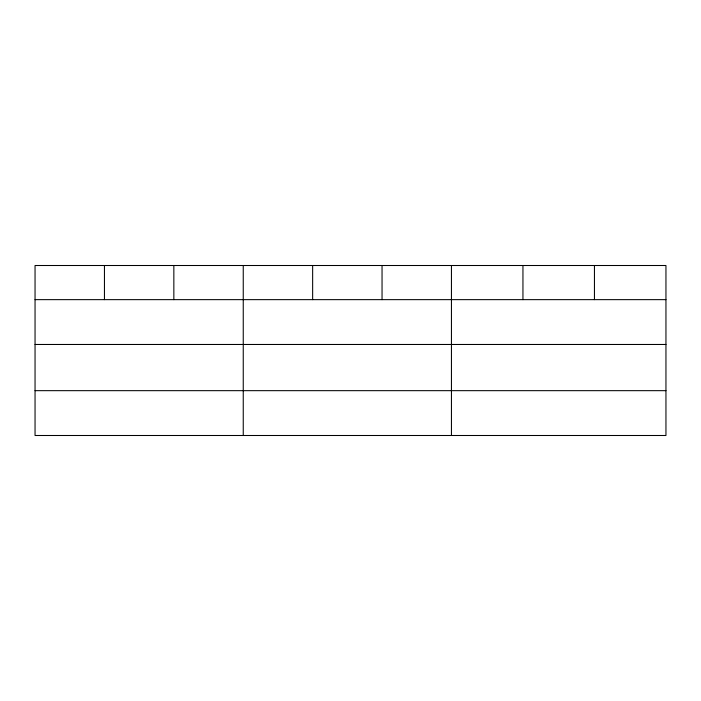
<?xml version="1.0" encoding="UTF-8"?>
<svg xmlns="http://www.w3.org/2000/svg" width="701" height="701" viewBox="0 0 701 701"><rect width="100%" height="100%" fill="white"/><g stroke="black" fill="none" stroke-linecap="round" stroke-linejoin="round"><path stroke-width="1.05" d="M665.95 344.471L665.95 265.504L35.05 265.504L35.05 435.496L665.95 435.496L665.95 344.471L35.05 344.471M35.05 299.642L665.95 299.642M35.05 390.667L665.95 390.667M594.448 265.504L594.448 299.642M522.946 265.504L522.946 299.642M451.444 265.504L451.444 435.496M382.045 265.504L382.045 299.642M312.646 265.504L312.646 299.642M243.247 265.504L243.247 435.496M173.848 265.504L173.848 299.642M104.449 265.504L104.449 299.642"/></g></svg>
